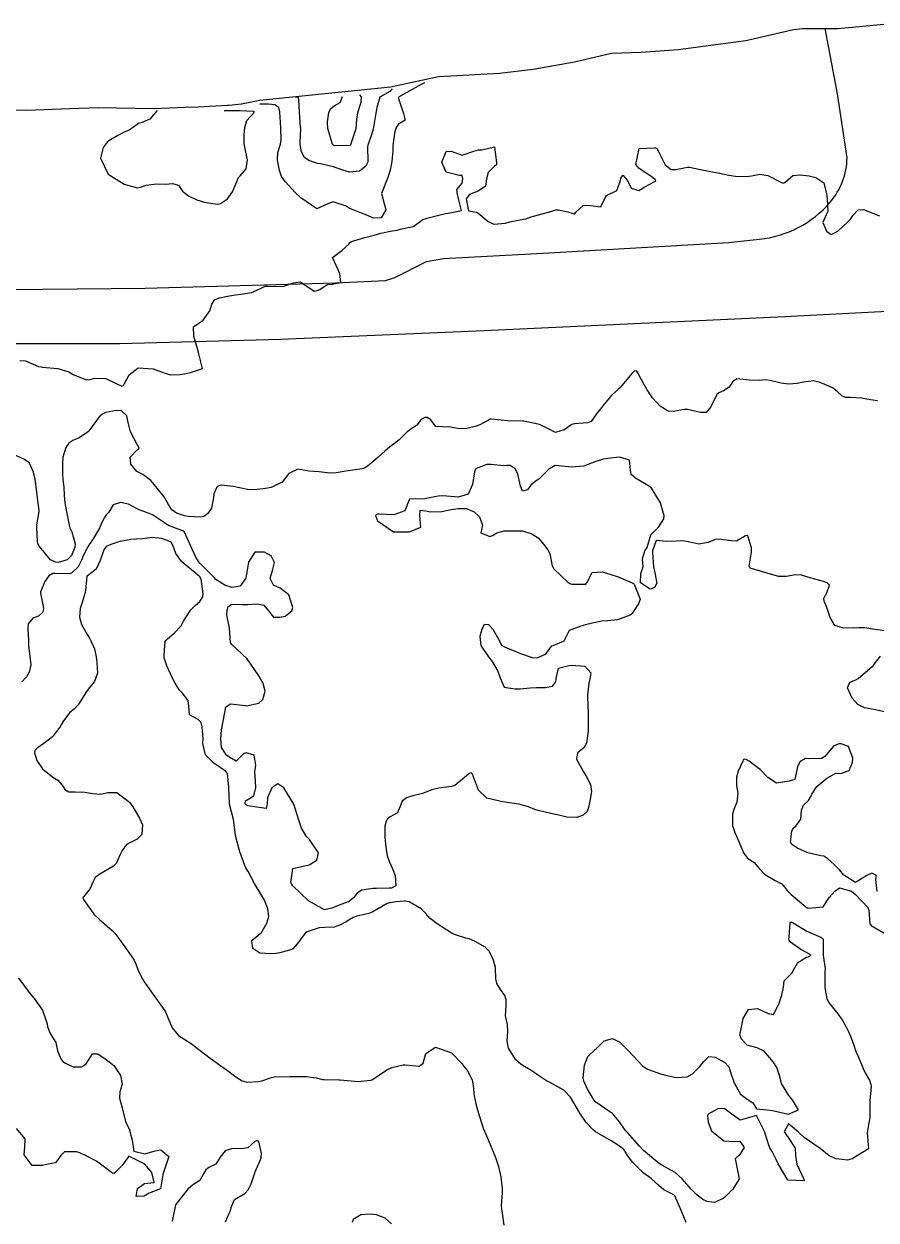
# Model space of a CAD drawing. Header units: metres. Extents: x 307586 to 320046, y 7427249 to 7434250.
# Drawn here: x 309645.1 to 309751.1, y 7432590.5 to 7432739.2 of the extents above; entities that cross this region are included whole.
import ezdxf

# ---------------------------------------------------------------- set-up
doc = ezdxf.new("R2010")
doc.units = ezdxf.units.M
doc.header["$MEASUREMENT"] = 0
for name, color, linetype in [('Area', 45, 'Continuous'), ('Curvas de Nivel 1m', 11, 'Continuous'), ('Curvas de Nivel 5m', 15, 'Continuous'), ('Vias Primárias', 230, 'Continuous')]:
    doc.layers.add(name, color=color, linetype=linetype)

msp = doc.modelspace()

# ---------------------------------------------------------------- linework, layer by layer
at = {"layer": 'Area'}
msp.add_polyline3d([(309643.66, 7432728.5, 716.71), (309645.49, 7432728.49, 712.17), (309650.83, 7432728.69, 712.17), (309654.36, 7432728.79, 712.51), (309661.23, 7432728.69, 712.25), (309665.16, 7432728.84, 712.38), (309666.8, 7432728.89, 712.7), (309670.45, 7432729.1, 712.4), (309670.6, 7432729.08, 712.2), (309672.17, 7432729.26, 712.42), (309674.46, 7432729.73, 713.48), (309690.69, 7432731.37, 713.76), (309696.67, 7432732.64, 712.92), (309704.25, 7432733.08, 712.71), (309708.44, 7432733.57, 712.85), (309713.59, 7432734.46, 712.66), (309718.21, 7432735.56, 712.77), (309721.89, 7432735.67, 713.16), (309726.5, 7432736.01, 712.61), (309734.91, 7432737.15, 712.67), (309740.85, 7432738.49, 712.9), (309741.95, 7432738.64, 712.59), (309746.33, 7432738.61, 712.62), (309752.51, 7432739.19, 712.58)], dxfattribs=at)
at = {"layer": 'Curvas de Nivel 1m', "flags": 128}
for points, elevation in [([(309694.94, 7432731.88), (309694.87, 7432731.82), (309694.43, 7432731.61), (309691.71, 7432730.07), (309691.69, 7432730.04), (309691.72, 7432729.91), (309692.32, 7432728.06), (309692.52, 7432727.24), (309691.68, 7432726.74), (309691.42, 7432726.33), (309691.34, 7432726.08), (309691.21, 7432725.62), (309691, 7432724.08), (309690.98, 7432723.41), (309690.88, 7432722.08), (309690.68, 7432721.02), (309690.38, 7432720.09), (309689.58, 7432718.1), (309690.13, 7432716.09), (309689.54, 7432715.07), (309688.61, 7432715.04), (309687.55, 7432715.5), (309687.1, 7432715.68), (309685.85, 7432716.15), (309685.56, 7432716.29), (309685.19, 7432716.52), (309683.57, 7432717.06), (309682.9, 7432716.84), (309681.55, 7432716.19), (309679.57, 7432717.58), (309678.85, 7432718.23), (309677.6, 7432719.6), (309677.15, 7432720.24), (309676.9, 7432720.96), (309676.63, 7432722.25), (309676.69, 7432723.21), (309677.03, 7432724.25), (309677.12, 7432724.79), (309677.06, 7432726.25), (309677.01, 7432726.92), (309676.93, 7432728.25), (309676.81, 7432728.8), (309676.32, 7432729.13), (309675.51, 7432729.22), (309674.47, 7432729.23)], 713), ([(309690.9, 7432731.12), (309690.62, 7432730.81), (309689.39, 7432730.1), (309689.01, 7432728.81), (309688.88, 7432728.11), (309688.7, 7432727.1), (309688.57, 7432726.11), (309688.36, 7432725.42), (309687.88, 7432724.12), (309687.85, 7432723.92), (309687.88, 7432722.12), (309687.84, 7432721.91), (309687.62, 7432721.51), (309686.84, 7432720.9), (309685.61, 7432720.77), (309684.77, 7432721.01), (309683.62, 7432721.44), (309682.01, 7432721.8), (309681.63, 7432721.86), (309680.55, 7432722.21), (309679.99, 7432722.57), (309679.64, 7432723.3), (309679.47, 7432724.22), (309679.46, 7432724.41), (309679.54, 7432726.22), (309679.53, 7432726.37), (309679.38, 7432728.22), (309679.29, 7432729.8), (309679.27, 7432730), (309679.2, 7432730.05), (309679.08, 7432730.07), (309678.92, 7432730.07)], 714), ([(309661.7, 7432728.43), (309660.77, 7432727.36), (309659.68, 7432726.9), (309659.34, 7432726.8), (309658.89, 7432726.47), (309658.18, 7432725.97), (309657.67, 7432725.76), (309656.81, 7432725.34), (309655.65, 7432724.65), (309655.48, 7432724.5), (309654.98, 7432723.85), (309654.64, 7432722.51), (309655.6, 7432720.5), (309657.59, 7432719.29), (309659.22, 7432718.83), (309659.59, 7432718.89), (309660.3, 7432719.16), (309661.59, 7432719.32), (309662.74, 7432719.27), (309663.59, 7432719.34), (309664.32, 7432719.13), (309664.84, 7432718.39), (309665.57, 7432717.83), (309666.61, 7432717.33), (309667.56, 7432717.02), (309669.13, 7432716.77), (309669.56, 7432716.85), (309670.43, 7432717.47), (309671.07, 7432718.32), (309671.6, 7432719.6), (309671.81, 7432720.1), (309672.01, 7432720.31), (309672.74, 7432721.18), (309672.9, 7432722.3), (309672.7, 7432723.24), (309672.49, 7432724.3), (309672.51, 7432725.46), (309672.58, 7432726.3), (309672.82, 7432727.17), (309673.7, 7432728.15), (309673.74, 7432728.25), (309673.74, 7432728.29), (309673.72, 7432728.3), (309671.95, 7432728.37), (309670.01, 7432728.4)], 712), ([(309644.62, 7432697.34), (309645.32, 7432697.32), (309646.92, 7432696.6), (309647.31, 7432696.55), (309647.37, 7432696.54), (309649.31, 7432696.35), (309650.7, 7432695.95), (309651.3, 7432695.56), (309652.88, 7432694.95), (309653.3, 7432694.98), (309653.92, 7432695.14), (309655.3, 7432695.12), (309656.6, 7432694.49), (309657.29, 7432694.16), (309657.51, 7432694.26), (309657.6, 7432694.48), (309658.19, 7432695.58), (309659.31, 7432696.46), (309661.19, 7432696.31), (309661.31, 7432696.28), (309661.6, 7432696.14), (309663.3, 7432695.59), (309664.53, 7432695.62), (309665.31, 7432695.76), (309665.81, 7432695.87), (309667.31, 7432696.36), (309666.81, 7432698.37), (309666.63, 7432699.09), (309666.25, 7432700.37), (309666.19, 7432701.56), (309667.39, 7432702.36), (309668.24, 7432703.52), (309668.49, 7432704.35), (309668.84, 7432704.92), (309669.42, 7432705.15), (309670.45, 7432705.35), (309671.42, 7432705.51), (309672.15, 7432705.58), (309673.43, 7432705.81), (309674.45, 7432706.27), (309675.12, 7432706.58), (309675.44, 7432706.61), (309677.12, 7432706.56), (309677.44, 7432706.6), (309678.66, 7432707.01), (309679.45, 7432707.12), (309680.9, 7432706.2), (309681.21, 7432705.97), (309681.43, 7432706.01), (309681.57, 7432706.05), (309681.93, 7432706.19), (309682.82, 7432706.8), (309683.44, 7432706.84), (309684.53, 7432707.07), (309684.41, 7432708.16), (309683.48, 7432710.17), (309684.64, 7432711.02), (309685.51, 7432711.82), (309685.65, 7432712.01), (309685.85, 7432712.14), (309687.52, 7432712.66), (309688.68, 7432712.95), (309689.52, 7432713.2), (309690.91, 7432713.46), (309691.53, 7432713.57), (309691.92, 7432713.67), (309693.53, 7432714.02), (309693.56, 7432714.02), (309693.62, 7432714.05), (309694.71, 7432714.87), (309695.54, 7432715.13), (309697.03, 7432715.49), (309697.55, 7432715.63), (309697.86, 7432715.68), (309699.55, 7432715.98), (309699.05, 7432717.99), (309698.95, 7432718.63), (309699.6, 7432719.4), (309699.7, 7432719.98), (309699.61, 7432720.36), (309699.26, 7432720.33), (309697.61, 7432720.75), (309697.11, 7432722.01), (309697.65, 7432723.33), (309698.26, 7432723.38), (309699.64, 7432722.87), (309701.06, 7432723.37), (309701.65, 7432723.54), (309702.05, 7432723.54), (309703.65, 7432723.93), (309703.91, 7432721.93), (309703.87, 7432721.69), (309703.63, 7432721.49), (309702.84, 7432720.71), (309702.66, 7432719.94), (309702.53, 7432719.01), (309701.59, 7432718.39), (309700.55, 7432717.97), (309700.11, 7432717.44), (309700.42, 7432715.97), (309701.4, 7432715.8), (309701.55, 7432715.73), (309702.84, 7432714.64), (309703.54, 7432714.29), (309705.02, 7432714.44), (309705.54, 7432714.57), (309706.38, 7432714.74), (309707.54, 7432714.98), (309708.21, 7432715.21), (309709.55, 7432715.58), (309710.52, 7432715.85), (309711.29, 7432716.1), (309711.56, 7432716.09), (309712.76, 7432715.82), (309713.55, 7432715.6), (309713.68, 7432715.68), (309713.75, 7432715.81), (309714.71, 7432716.66), (309715.57, 7432716.64), (309716.88, 7432716.45), (309717.49, 7432717.76), (309717.58, 7432717.86), (309718.84, 7432718.49), (309719.32, 7432719.74), (309719.37, 7432719.98), (309719.61, 7432720.4), (309720.17, 7432719.73), (309720.64, 7432718.77), (309721.59, 7432718.48), (309722.33, 7432718.96), (309723.6, 7432719.61), (309723.66, 7432719.64), (309723.7, 7432719.69), (309723.61, 7432719.86), (309722.95, 7432720.36), (309721.63, 7432721.24), (309721.23, 7432721.72), (309721.65, 7432723.71), (309723.55, 7432723.8), (309723.65, 7432723.79), (309723.84, 7432723.69), (309724.07, 7432723.26), (309724.87, 7432721.68), (309725.62, 7432721.1), (309726.2, 7432721.09), (309727.63, 7432721.39), (309727.88, 7432721.38), (309729.62, 7432721), (309730.34, 7432720.9), (309731.62, 7432720.65), (309732.8, 7432720.39), (309733.61, 7432720.28), (309734.95, 7432720.22), (309735.61, 7432720.32), (309736.64, 7432720.51), (309737.62, 7432720.34), (309739.33, 7432719.5), (309739.6, 7432719.39), (309739.77, 7432719.5), (309740.77, 7432720.33), (309741.62, 7432720.43), (309742.79, 7432720.29), (309743.61, 7432720.1), (309744.62, 7432719.44), (309744.94, 7432718.09), (309745.04, 7432717.44), (309745.1, 7432715.89), (309744.9, 7432715.44), (309744.48, 7432714.51), (309744.95, 7432713.44), (309745.53, 7432713.03), (309746.33, 7432713.42), (309747.54, 7432714.53), (309747.97, 7432714.98), (309748.22, 7432715.39), (309748.87, 7432716.08), (309749.56, 7432716.13), (309751.55, 7432715.35)], 713), ([(309751.28, 7432692.35), (309750.4, 7432692.48), (309749.29, 7432692.68), (309747.92, 7432692.76), (309747.29, 7432692.76), (309746.86, 7432692.98), (309746.34, 7432693.41), (309745.77, 7432693.9), (309745.3, 7432694.11), (309744.14, 7432694.6), (309743.31, 7432694.84), (309742.08, 7432694.68), (309741.3, 7432694.48), (309740.21, 7432694.4), (309739.3, 7432694.53), (309737.93, 7432694.89), (309737.31, 7432694.95), (309736.66, 7432694.88), (309735.31, 7432694.9), (309733.8, 7432695.07), (309733.3, 7432694.73), (309732.84, 7432694.03), (309732.12, 7432693.58), (309731.53, 7432693.35), (309731.29, 7432693.12), (309730.53, 7432691.6), (309729.99, 7432690.88), (309729.26, 7432690.89), (309727.64, 7432691.26), (309727.27, 7432691.27), (309725.92, 7432691.01), (309725.26, 7432691.05), (309724.25, 7432691.68), (309723.28, 7432692.73), (309722.62, 7432693.7), (309721.77, 7432695.24), (309721.56, 7432695.71), (309721.32, 7432696.09), (309721, 7432696.04), (309720.71, 7432695.72), (309719.3, 7432694.02), (309719.16, 7432693.88), (309718.99, 7432693.74), (309718.1, 7432692.93), (309717.27, 7432691.93), (309717.14, 7432691.76), (309716.32, 7432690.71), (309715.68, 7432689.78), (309715.24, 7432689.59), (309713.55, 7432689.5), (309713.24, 7432689.41), (309712.3, 7432688.75), (309711.23, 7432688.42), (309710.29, 7432688.9), (309709.24, 7432689.41), (309707.31, 7432689.82), (309707.24, 7432689.82), (309707.18, 7432689.82), (309705.24, 7432689.84), (309704.47, 7432689.92), (309703.24, 7432690.07), (309703.12, 7432690.06), (309702.89, 7432689.93), (309701.81, 7432689.37), (309701.24, 7432689.17), (309700.18, 7432688.91), (309699.23, 7432688.85), (309698.17, 7432689.05), (309697.23, 7432689.11), (309696.36, 7432689.14), (309695.7, 7432690.02), (309695.25, 7432690.29), (309694.99, 7432690.29), (309694.5, 7432690.04), (309693.98, 7432689.3), (309693.23, 7432688.84), (309692.79, 7432688.49), (309692.37, 7432688.06), (309691.78, 7432687.5), (309691.21, 7432687.05), (309690.64, 7432686.64), (309690, 7432686.09), (309689.19, 7432685.35), (309688.51, 7432684.77), (309687.68, 7432684.11), (309687.35, 7432683.94), (309687.17, 7432683.89), (309686.9, 7432683.85), (309685.17, 7432683.61), (309683.94, 7432683.39), (309683.16, 7432683.35), (309681.82, 7432683.53), (309681.17, 7432683.55), (309680.54, 7432683.58), (309679.17, 7432683.83), (309678.07, 7432683.32), (309677.24, 7432682.24), (309677.19, 7432682.2), (309677.15, 7432682.18), (309675.85, 7432681.55), (309675.14, 7432681.43), (309674.1, 7432681.32), (309673.14, 7432681.3), (309671.93, 7432681.51), (309671.14, 7432681.68), (309669.63, 7432681.85), (309669.14, 7432681.69), (309668.71, 7432680.77), (309668.7, 7432680.34), (309668.43, 7432679.02), (309667.98, 7432678.35), (309667.49, 7432677.96), (309667.1, 7432677.88), (309665.52, 7432677.95), (309665.1, 7432678.03), (309664.1, 7432678.4), (309663.51, 7432678.81), (309663.11, 7432679.45), (309662.55, 7432680.42), (309661.15, 7432682.17), (309660.9, 7432682.43), (309659.88, 7432683.17), (309659.16, 7432683.54), (309658.41, 7432684.47), (309658.32, 7432685.33), (309659.19, 7432686.25), (309659.44, 7432686.46), (309659.2, 7432686.91), (309658.38, 7432688.47), (309658.08, 7432689.63), (309657.91, 7432690.47), (309657.25, 7432691.08), (309656.62, 7432691.12), (309655.25, 7432690.91), (309654.6, 7432690.51), (309653.22, 7432688.64), (309653.18, 7432688.57), (309653.15, 7432688.53), (309652, 7432687.76), (309651.21, 7432687.42), (309650.69, 7432687.07), (309650.32, 7432686.56), (309649.93, 7432685.32), (309649.9, 7432684.57), (309649.92, 7432683.33), (309649.96, 7432682.57), (309650.07, 7432681.63), (309650.11, 7432680.57), (309650.2, 7432679.65), (309650.4, 7432678.56), (309650.73, 7432676.9), (309650.82, 7432676.55), (309650.9, 7432676.38), (309651.07, 7432676.04), (309651.47, 7432674.55), (309651.43, 7432674.16), (309651.04, 7432673.13), (309650.47, 7432672.56), (309649.36, 7432672.24), (309649.03, 7432672.27), (309648.41, 7432672.59), (309647.05, 7432674.23), (309646.84, 7432674.6), (309646.79, 7432674.87), (309646.71, 7432676.6), (309646.73, 7432676.95), (309647, 7432678.6), (309646.99, 7432678.71), (309646.75, 7432680.6), (309646.71, 7432681.03), (309646.5, 7432682.61), (309646.31, 7432683.46), (309645.8, 7432684.61), (309645.18, 7432685.03), (309644.1, 7432685.56)], 713), ([(309752.56, 7432663.72), (309750.94, 7432663.92), (309749.69, 7432664.12), (309748.94, 7432664.11), (309748.24, 7432664.09), (309746.94, 7432664.12), (309745.96, 7432664.43), (309745.38, 7432665.42), (309744.97, 7432666.66), (309744.63, 7432667.43), (309744.62, 7432667.8), (309744.99, 7432668.48), (309745.29, 7432669.43), (309745.01, 7432669.74), (309744.57, 7432669.87), (309743.02, 7432670.32), (309741.81, 7432670.67), (309741.02, 7432670.73), (309739.98, 7432670.52), (309739.02, 7432670.51), (309737.67, 7432670.87), (309737.03, 7432671.07), (309735.46, 7432671.54), (309735.3, 7432671.81), (309735.61, 7432673.54), (309735.59, 7432674.07), (309735.14, 7432675.55), (309735.07, 7432675.61), (309735.02, 7432675.61), (309734.88, 7432675.55), (309733.74, 7432674.89), (309733.07, 7432674.94), (309731.5, 7432675.15), (309731.07, 7432675.09), (309730.21, 7432674.74), (309729.06, 7432674.52), (309727.93, 7432674.77), (309727.07, 7432674.96), (309726.3, 7432674.89), (309725.06, 7432674.84), (309723.77, 7432674.98), (309723.3, 7432673.69), (309723.31, 7432673.43), (309723.4, 7432671.69), (309723.54, 7432671.17), (309723.85, 7432669.68), (309723.55, 7432669.14), (309723, 7432668.95), (309721.81, 7432669.7), (309721.85, 7432670.88), (309722.14, 7432671.7), (309722.04, 7432672.7), (309722.34, 7432673.7), (309722.63, 7432674.12), (309723.07, 7432675.69), (309724.07, 7432676.7), (309724.69, 7432677.67), (309724.75, 7432678.03), (309724.31, 7432679.68), (309723.15, 7432681.48), (309722.91, 7432681.69), (309721.16, 7432682.71), (309720.65, 7432683.2), (309720.57, 7432683.72), (309720.42, 7432684.96), (309719.19, 7432685.34), (309717.75, 7432685.19), (309717.19, 7432685.08), (309716.23, 7432684.82), (309715.18, 7432684.37), (309714.74, 7432684.23), (309713.18, 7432684.1), (309712.84, 7432684.15), (309711.18, 7432684.3), (309710.4, 7432683.84), (309709.16, 7432682.61), (309708.7, 7432682.32), (309708.15, 7432681.87), (309707.76, 7432681.26), (309707.14, 7432681.1), (309706.82, 7432681.89), (309706.53, 7432683.25), (309706.23, 7432683.89), (309705.6, 7432684.32), (309705.18, 7432684.31), (309704.81, 7432684.28), (309703.18, 7432684.44), (309702.68, 7432684.43), (309701.38, 7432683.95), (309701.27, 7432683.85), (309701.17, 7432683.52), (309700.9, 7432681.95), (309700.36, 7432680.74), (309699.13, 7432680.37), (309698.71, 7432680.41), (309697.13, 7432680.53), (309696.65, 7432680.49), (309695.13, 7432680.2), (309694.98, 7432680.18), (309693.12, 7432680.13), (309693.06, 7432680.11), (309693.02, 7432680.05), (309692.48, 7432678.68), (309691.1, 7432678.19), (309689.28, 7432678.27), (309689.1, 7432678.27), (309688.98, 7432678.22), (309688.84, 7432678.1), (309689.09, 7432677.42), (309691.07, 7432676.07), (309693.07, 7432676.05), (309694.46, 7432676.66), (309694.37, 7432678.04), (309694.41, 7432678.74), (309695.11, 7432678.68), (309695.63, 7432678.55), (309697.11, 7432678.6), (309698.27, 7432678.83), (309699.11, 7432678.98), (309700.1, 7432678.95), (309701.11, 7432678.54), (309701.76, 7432677.94), (309702.14, 7432676.89), (309701.93, 7432675.94), (309703.07, 7432675.5), (309703.38, 7432675.62), (309703.93, 7432675.92), (309704.8, 7432676.19), (309705.08, 7432676.19), (309706.76, 7432676.2), (309707.08, 7432676.18), (309708.19, 7432675.87), (309709.07, 7432675.33), (309709.73, 7432674.52), (309710.26, 7432673.84), (309710.51, 7432673.31), (309710.81, 7432671.83), (309711.03, 7432671.45), (309712.77, 7432669.81), (309713, 7432669.65), (309713.25, 7432669.56), (309715, 7432669.56), (309715.15, 7432669.79), (309715.8, 7432671), (309717.02, 7432671.07), (309717.97, 7432670.8), (309719.01, 7432670.48), (309720.77, 7432669.71), (309720.92, 7432669.63), (309721, 7432669.54), (309721.76, 7432667.7), (309721.54, 7432667.13), (309720.96, 7432666.22), (309720.77, 7432665.9), (309720.53, 7432665.72), (309718.95, 7432665.13), (309717.68, 7432665.01), (309716.94, 7432664.94), (309715.85, 7432664.69), (309714.94, 7432664.51), (309714.39, 7432664.34), (309712.93, 7432663.81), (309712.28, 7432662.45), (309710.91, 7432661.89), (309710.7, 7432661.83), (309709.93, 7432660.82), (309708.89, 7432660.37), (309708.36, 7432660.4), (309706.9, 7432660.88), (309705.22, 7432661.59), (309704.91, 7432661.71), (309704.61, 7432661.91), (309704.17, 7432662.67), (309703.47, 7432663.92), (309702.94, 7432664.5), (309702.34, 7432664.54), (309702.05, 7432663.94), (309701.83, 7432663.04), (309701.94, 7432661.94), (309702.89, 7432660.54), (309703.36, 7432659.93), (309704.04, 7432658.75), (309704.36, 7432657.92), (309704.85, 7432656.75), (309706.18, 7432656.56), (309706.84, 7432656.55), (309708.07, 7432656.65), (309708.85, 7432656.72), (309709.99, 7432656.7), (309710.85, 7432656.87), (309711.28, 7432657.4), (309711.32, 7432657.83), (309711.6, 7432659.1), (309712.88, 7432659.46), (309713.21, 7432659.47), (309714.88, 7432659.37), (309715.62, 7432658.53), (309715.51, 7432657.78), (309715.38, 7432657.26), (309715.23, 7432655.78), (309715.27, 7432654.23), (309715.3, 7432653.78), (309715.29, 7432652.28), (309715.28, 7432651.78), (309715.28, 7432651.29), (309715.09, 7432649.79), (309714.76, 7432649.2), (309713.98, 7432648.57), (309713.85, 7432647.8), (309714.72, 7432646.24), (309715.02, 7432645.79), (309715.59, 7432644.67), (309715.72, 7432643.77), (309715.49, 7432642.59), (309715.33, 7432641.78), (309715.16, 7432641.28), (309714.66, 7432640.83), (309713.88, 7432640.57), (309712.65, 7432640.61), (309711.65, 7432640.83), (309710.66, 7432641.06), (309709.09, 7432641.43), (309708.67, 7432641.56), (309707.88, 7432641.87), (309706.68, 7432642.21), (309705.2, 7432642.42), (309704.68, 7432642.52), (309703.94, 7432642.66), (309702.68, 7432642.97), (309701.64, 7432643.94), (309701.04, 7432645.61), (309700.9, 7432645.95), (309700.72, 7432646.1), (309700.59, 7432646.07), (309700.41, 7432645.95), (309698.7, 7432644.55), (309698.29, 7432644.4), (309696.7, 7432644.21), (309695.86, 7432644.01), (309694.69, 7432643.55), (309693.49, 7432643.24), (309692.68, 7432643), (309692.16, 7432642.58), (309691.95, 7432642.06), (309691.57, 7432641.15), (309690.65, 7432640.62), (309690.35, 7432640.37), (309690.18, 7432640.08), (309690.02, 7432639.46), (309689.98, 7432638.08), (309690.16, 7432636.52), (309690.25, 7432636.08), (309690.31, 7432635.79), (309690.58, 7432634.99), (309690.99, 7432634.07), (309691.28, 7432633.35), (309691.37, 7432632.06), (309690.84, 7432631.78), (309690.55, 7432631.75), (309688.91, 7432631.73), (309688.55, 7432631.71), (309687.15, 7432631.5), (309686.54, 7432631.15), (309686.09, 7432630.57), (309685.56, 7432630.13), (309684.52, 7432629.74), (309683.4, 7432629.28), (309682.51, 7432629.06), (309680.52, 7432630.19), (309678.55, 7432632.08), (309678.43, 7432632.22), (309678.31, 7432632.47), (309678.57, 7432634.22), (309680.58, 7432634.67), (309681.53, 7432635.23), (309681.75, 7432636.18), (309680.62, 7432637.83), (309680.26, 7432638.2), (309679.64, 7432639.21), (309679.31, 7432640.21), (309678.67, 7432642.22), (309677.43, 7432644.23), (309676.7, 7432644.74), (309675.93, 7432644.25), (309675.41, 7432642.99), (309675.35, 7432642.26), (309675.26, 7432641.67), (309674.66, 7432641.74), (309672.94, 7432642.02), (309672.67, 7432642.16), (309672.62, 7432642.29), (309672.62, 7432642.35), (309672.68, 7432642.63), (309673.72, 7432643.25), (309673.97, 7432644.28), (309673.9, 7432645.08), (309673.85, 7432646.28), (309673.97, 7432647.04), (309673.76, 7432648.28), (309672.75, 7432648.57), (309672.52, 7432648.51), (309672.25, 7432648.29), (309671.5, 7432647.54), (309670.74, 7432648.01), (309670.32, 7432648.32), (309669.67, 7432649.24), (309669.6, 7432650.33), (309669.68, 7432651.43), (309669.84, 7432652.32), (309670.09, 7432653.6), (309670.21, 7432654.32), (309670.82, 7432654.68), (309672.65, 7432654.46), (309672.81, 7432654.45), (309674.31, 7432654.78), (309674.82, 7432655.23), (309675.1, 7432656.27), (309674.85, 7432657.22), (309674.26, 7432658.28), (309672.88, 7432660.29), (309670.91, 7432662.08), (309670.81, 7432662.31), (309670.7, 7432664.08), (309670.65, 7432664.31), (309670.34, 7432665.71), (309670.38, 7432666.32), (309670.51, 7432666.77), (309670.96, 7432667.06), (309672.22, 7432667.04), (309672.96, 7432667.03), (309674.14, 7432667.11), (309674.96, 7432666.94), (309675.53, 7432666.26), (309676.15, 7432665.45), (309676.94, 7432665.44), (309677.61, 7432665.57), (309678.43, 7432666.23), (309678.54, 7432666.64), (309678.08, 7432668.23), (309676.99, 7432669.05), (309676.17, 7432669.43), (309675.72, 7432670.26), (309676.02, 7432671.26), (309676.28, 7432672.25), (309675.85, 7432673.07), (309675.05, 7432673.52), (309673.81, 7432673.52), (309673.03, 7432672.29), (309672.77, 7432670.53), (309672.71, 7432670.29), (309671.99, 7432669.31), (309670.99, 7432669.15), (309670.1, 7432669.43), (309669, 7432670.13), (309668.8, 7432670.34), (309667.03, 7432672.12), (309666.81, 7432672.36), (309666.49, 7432672.92), (309665.82, 7432674.37), (309665.07, 7432676.01), (309664.88, 7432676.19), (309664.28, 7432676.39), (309663.08, 7432676.83), (309661.85, 7432677.66), (309661.1, 7432678.17), (309660.47, 7432678.44), (309659.45, 7432678.8), (309659.11, 7432678.97), (309658.11, 7432679.48), (309657.12, 7432679.7), (309656.2, 7432679.4), (309655.67, 7432678.49), (309655.4, 7432678.2), (309655.09, 7432677.82), (309654.67, 7432676.92), (309654.49, 7432676.51), (309653.74, 7432675.2), (309653.26, 7432674.53), (309653.05, 7432674.2), (309652.49, 7432673.08), (309652.29, 7432672.54), (309651.86, 7432671.7), (309651.01, 7432670.92), (309650.73, 7432670.83), (309649.01, 7432670.87), (309648.72, 7432670.87), (309648.21, 7432670.59), (309647.72, 7432669.87), (309647.16, 7432668.6), (309647.16, 7432668.42), (309647.55, 7432666.59), (309647.48, 7432666.07), (309646.94, 7432665.58), (309646.23, 7432665.32), (309645.64, 7432664.61), (309645.58, 7432663.96), (309645.67, 7432662.61), (309645.69, 7432661.83), (309645.84, 7432660.61), (309645.96, 7432659.52), (309645.77, 7432658.61), (309645.43, 7432658.04), (309644.84, 7432657.41)], 712), ([(309727.47, 7432590.21), (309726.92, 7432591.63), (309726.09, 7432593.51), (309726.05, 7432593.59), (309725.95, 7432593.64), (309724.72, 7432594.28), (309724.1, 7432594.82), (309723.11, 7432595.68), (309722.12, 7432596.38), (309720.79, 7432597.7), (309720.15, 7432598.61), (309719.71, 7432599.27), (309719.21, 7432599.72), (309718.17, 7432600.37), (309716.79, 7432601.15), (309716.19, 7432601.5), (309715.86, 7432601.77), (309715.05, 7432602.63), (309714.26, 7432603.79), (309714.25, 7432603.83), (309714.21, 7432603.89), (309713.08, 7432605.8), (309712.25, 7432606.65), (309710.39, 7432607.7), (309710.26, 7432607.75), (309710.09, 7432607.83), (309708.97, 7432608.55), (309708.28, 7432609.08), (309706.96, 7432609.87), (309706.29, 7432610.44), (309705.39, 7432611.89), (309705.21, 7432612.79), (309705.3, 7432613.9), (309705.26, 7432614.81), (309705, 7432615.9), (309705.08, 7432617.19), (309705.09, 7432617.9), (309704.92, 7432618.43), (309704.4, 7432619.17), (309703.92, 7432619.91), (309703.82, 7432620.51), (309703.76, 7432621.92), (309703.52, 7432622.84), (309702.97, 7432623.92), (309702.46, 7432624.43), (309701.25, 7432625.16), (309700.47, 7432625.47), (309700.08, 7432625.57), (309698.78, 7432625.98), (309698.47, 7432626.09), (309698.25, 7432626.21), (309696.49, 7432627.34), (309695.64, 7432628.01), (309695.1, 7432628.61), (309694.51, 7432629.19), (309693.02, 7432630.05), (309692.52, 7432630.16), (309692.42, 7432630.16), (309691.43, 7432630.06), (309690.66, 7432629.93), (309690.52, 7432629.93), (309690.31, 7432629.86), (309688.51, 7432628.84), (309687.99, 7432628.63), (309686.5, 7432628.29), (309686.06, 7432628.13), (309685.09, 7432627.54), (309684.49, 7432627.22), (309683.7, 7432626.94), (309682.48, 7432626.89), (309681.82, 7432626.84), (309680.48, 7432626.39), (309680.33, 7432626.34), (309680.13, 7432626.2), (309679.09, 7432624.84), (309678.56, 7432624.22), (309678.45, 7432624.14), (309676.95, 7432623.73), (309676.45, 7432623.65), (309675.78, 7432623.59), (309674.45, 7432623.7), (309673.58, 7432624.28), (309673.47, 7432625.27), (309674.47, 7432626.1), (309674.65, 7432626.27), (309675.33, 7432627.42), (309675.57, 7432628.25), (309675.46, 7432629.2), (309675.02, 7432630.26), (309674.54, 7432631.1), (309673.85, 7432632.28), (309673, 7432633.85), (309672.73, 7432634.29), (309672.58, 7432634.59), (309671.98, 7432636.3), (309671.72, 7432637.19), (309671.43, 7432638.3), (309671.24, 7432639.7), (309671.16, 7432640.3), (309670.67, 7432642.23), (309670.66, 7432642.31), (309670.61, 7432644.23), (309670.61, 7432644.31), (309670.41, 7432646.02), (309670.17, 7432646.32), (309668.73, 7432647.32), (309667.69, 7432648.35), (309667.37, 7432649.74), (309667.42, 7432650.35), (309667.3, 7432651.84), (309667.15, 7432652.36), (309666.8, 7432652.72), (309665.72, 7432653.3), (309665.63, 7432654.38), (309665.52, 7432655.08), (309664.83, 7432656), (309664.44, 7432656.39), (309663.85, 7432657.39), (309663.32, 7432658.41), (309662.87, 7432659.39), (309662.55, 7432660.41), (309662.54, 7432660.76), (309662.66, 7432662.41), (309662.75, 7432662.57), (309662.92, 7432662.7), (309663.84, 7432663.49), (309664.67, 7432664.39), (309664.77, 7432664.56), (309664.94, 7432664.97), (309665.85, 7432666.38), (309666.4, 7432666.92), (309666.97, 7432667.41), (309667.37, 7432667.96), (309667.41, 7432668.36), (309667.14, 7432670.22), (309667.09, 7432670.36), (309667, 7432670.46), (309666.41, 7432670.97), (309665.03, 7432672.09), (309664.69, 7432672.39), (309664, 7432673.35), (309663.64, 7432674.4), (309663.41, 7432674.76), (309663.06, 7432674.96), (309662.23, 7432675.25), (309661.06, 7432675.37), (309659.81, 7432675.2), (309659.06, 7432675.14), (309658.42, 7432675.11), (309657.06, 7432674.85), (309656.77, 7432674.77), (309655.93, 7432674.49), (309655.33, 7432674.22), (309655.05, 7432673.81), (309654.61, 7432672.51), (309654.11, 7432671.42), (309653, 7432670.61), (309652.97, 7432670.57), (309652.95, 7432670.53), (309652.77, 7432668.75), (309652.73, 7432668.53), (309652.33, 7432667.17), (309652.11, 7432666.54), (309652.01, 7432665.47), (309652.29, 7432664.54), (309652.92, 7432663.37), (309653.25, 7432662.86), (309653.45, 7432662.52), (309653.89, 7432661.52), (309654.11, 7432660.51), (309654.18, 7432659.82), (309654.25, 7432658.51), (309653.9, 7432657.46), (309653.14, 7432656.53), (309652.83, 7432656.1), (309652.22, 7432655.13), (309651.84, 7432654.54), (309651.34, 7432654.02), (309650.8, 7432653.62), (309650.03, 7432652.56), (309649.57, 7432651.77), (309648.76, 7432650.69), (309648.71, 7432650.64), (309648.65, 7432650.58), (309647.58, 7432649.77), (309646.75, 7432649.18), (309646.47, 7432648.88), (309646.43, 7432648.6), (309646.73, 7432647.62), (309647.41, 7432646.59), (309648.7, 7432645.55), (309649.31, 7432645.19), (309649.86, 7432644.56), (309650.18, 7432644.05), (309650.68, 7432643.75), (309651.48, 7432643.75), (309652.68, 7432643.69), (309653.68, 7432643.52), (309654.68, 7432643.45), (309655.53, 7432643.65), (309656.68, 7432643.68), (309658.24, 7432642.46), (309658.66, 7432641.89), (309659.5, 7432640.45), (309659.84, 7432639.64), (309659.78, 7432638.44), (309659.21, 7432637.85), (309658.61, 7432637.57), (309657.87, 7432637.2), (309657.32, 7432636.47), (309657.1, 7432635.96), (309656.58, 7432634.84), (309656.23, 7432634.49), (309654.56, 7432633.52), (309653.99, 7432633.08), (309653.7, 7432632.52), (309653.35, 7432631.71), (309652.53, 7432630.69), (309652.45, 7432630.6), (309652.45, 7432630.53), (309652.52, 7432630.35), (309653.81, 7432628.52), (309654.49, 7432627.86), (309656.09, 7432626.49), (309656.3, 7432626.31), (309656.47, 7432626.12), (309657.65, 7432624.47), (309658.44, 7432623.34), (309658.83, 7432622.84), (309658.98, 7432622.45), (309659.3, 7432621.56), (309659.86, 7432620.44), (309660.07, 7432620.11), (309660.4, 7432619.66), (309661.26, 7432618.42), (309662.36, 7432616.95), (309662.73, 7432616.41), (309662.96, 7432615.79), (309663.53, 7432614.4), (309664.32, 7432613.46), (309664.99, 7432613.05), (309666.05, 7432612.36), (309666.31, 7432612.15), (309667.05, 7432611.61), (309668.29, 7432610.64), (309668.67, 7432610.33), (309669.62, 7432609.67), (309670.27, 7432609.21), (309671.47, 7432608.3), (309672.26, 7432607.81), (309672.88, 7432607.66), (309674.25, 7432607.74), (309674.71, 7432607.81), (309675.9, 7432608.25), (309676.26, 7432608.33), (309678.15, 7432608.34), (309678.26, 7432608.34), (309678.4, 7432608.36), (309680.26, 7432608.37), (309681.44, 7432608.18), (309682.26, 7432608), (309682.45, 7432607.98), (309684.26, 7432607.96), (309684.46, 7432607.95), (309686.26, 7432607.77), (309686.63, 7432607.75), (309688.26, 7432607.91), (309688.4, 7432607.96), (309688.61, 7432608.09), (309690.27, 7432609.17), (309690.87, 7432609.47), (309692.28, 7432609.83), (309692.52, 7432609.81), (309694.28, 7432609.64), (309694.76, 7432610.02), (309695.1, 7432611.21), (309696.31, 7432612), (309698.3, 7432611.32), (309699.57, 7432609.96), (309699.88, 7432609.56), (309700.27, 7432609.08), (309700.85, 7432607.94), (309700.98, 7432607.21), (309701.13, 7432605.94), (309701.38, 7432604.78), (309701.6, 7432603.94), (309702.19, 7432602.06), (309702.23, 7432601.93), (309702.26, 7432601.86), (309703.1, 7432599.92), (309703.76, 7432598.3), (309703.89, 7432597.91), (309704.13, 7432597.16), (309704.42, 7432595.91), (309704.58, 7432594.39), (309704.59, 7432593.9), (309704.48, 7432592.31), (309704.51, 7432591.9), (309704.61, 7432591.36), (309704.79, 7432589.9)], 711), ([(309752.53, 7432653.62), (309750.82, 7432653.99), (309749.65, 7432654.2), (309748.82, 7432654.58), (309748.13, 7432655.39), (309747.56, 7432656.68), (309747.83, 7432657.39), (309748.58, 7432657.67), (309748.87, 7432657.82), (309750.67, 7432659.35), (309750.77, 7432659.46), (309750.89, 7432659.67), (309751.65, 7432660.6)], 712), ([(309751.23, 7432631.34), (309751.09, 7432632.83), (309751.14, 7432633.34), (309750.58, 7432633.63), (309749.95, 7432633.36), (309748.56, 7432632.49), (309747.1, 7432633.39), (309746.58, 7432634.02), (309745.9, 7432634.72), (309745.12, 7432635.42), (309744.6, 7432635.75), (309744.23, 7432635.8), (309742.6, 7432636.15), (309741.35, 7432636.73), (309740.62, 7432637.18), (309740.47, 7432637.47), (309740.64, 7432638.89), (309740.84, 7432639.26), (309741.13, 7432639.47), (309741.75, 7432640.36), (309741.82, 7432641.46), (309742.07, 7432642.07), (309742.69, 7432642.68), (309742.98, 7432643.15), (309743.12, 7432643.45), (309743.74, 7432644.4), (309744.71, 7432645.23), (309744.98, 7432645.43), (309746.08, 7432646.06), (309746.72, 7432646.04), (309747.74, 7432646.38), (309748.18, 7432647.39), (309748.2, 7432647.94), (309747.66, 7432649.39), (309746.77, 7432649.69), (309746.48, 7432649.69), (309745.82, 7432649.41), (309744.75, 7432648.13), (309744.3, 7432647.88), (309742.75, 7432647.86), (309742.33, 7432647.87), (309741.63, 7432647.46), (309741.33, 7432646.87), (309741.02, 7432645.47), (309740.96, 7432645.22), (309740.71, 7432645.18), (309740.3, 7432645.07), (309738.71, 7432644.8), (309737.63, 7432645.51), (309736.73, 7432646.47), (309735.32, 7432647.54), (309734.95, 7432647.75), (309734.75, 7432647.81), (309734.59, 7432647.71), (309734.51, 7432647.55), (309733.96, 7432646.32), (309733.73, 7432645.56), (309733.76, 7432644.5), (309733.9, 7432643.56), (309733.8, 7432642.44), (309733.42, 7432641.56), (309733.25, 7432640.98), (309733.23, 7432639.56), (309733.52, 7432638.67), (309734.04, 7432637.56), (309734.6, 7432636.15), (309735.06, 7432635.54), (309735.97, 7432634.91), (309736.58, 7432634.23), (309737.23, 7432633.51), (309738.57, 7432632.74), (309739.38, 7432632.31), (309740.05, 7432631.48), (309740.55, 7432630.98), (309742.37, 7432629.45), (309742.52, 7432629.34), (309742.69, 7432629.28), (309744.52, 7432629.43), (309745.31, 7432630.65), (309745.97, 7432631.41), (309746.56, 7432631.8), (309748.04, 7432631.39), (309748.55, 7432631), (309750.06, 7432629.36), (309750.19, 7432629.02), (309750.31, 7432627.35), (309750.5, 7432627.11), (309750.99, 7432626.85), (309752.48, 7432625.97)], 711), ([(309644.4, 7432620.62), (309645.92, 7432618.6), (309646.37, 7432618.07), (309647.41, 7432616.59), (309648, 7432614.92), (309648.06, 7432614.58), (309648.32, 7432613.78), (309648.8, 7432613.05), (309649.08, 7432612.57), (309649.29, 7432611.57), (309649.71, 7432610.56), (309649.96, 7432610.23), (309650.28, 7432610), (309651.24, 7432609.58), (309652.27, 7432609.55), (309652.87, 7432609.94), (309653.24, 7432610.52), (309653.62, 7432611.19), (309654.29, 7432611.17), (309655.33, 7432610.49), (309655.86, 7432610.07), (309656.28, 7432609.71), (309657.14, 7432608.47), (309657.31, 7432607.41), (309657.02, 7432606.47), (309657.01, 7432605.68), (309657.34, 7432604.47), (309657.71, 7432602.95), (309657.88, 7432602.46), (309658.18, 7432601.87), (309658.56, 7432600.45), (309658.8, 7432599.1), (309660.15, 7432598.75), (309661.43, 7432599.13), (309662.15, 7432599.25), (309663.14, 7432598.4), (309662.88, 7432597.66), (309662.45, 7432596.41), (309662.38, 7432596.13), (309662.09, 7432594.41), (309660.67, 7432593.84), (309660.08, 7432593.5), (309659.07, 7432593.43), (309659.23, 7432594.44), (309660.1, 7432595.05), (309661.32, 7432595.2), (309661.03, 7432596.42), (309660.13, 7432597.48), (309658.14, 7432598.46), (309657.32, 7432597.28), (309656.49, 7432596.48), (309656.28, 7432596.31), (309656.11, 7432596.36), (309656.05, 7432596.42), (309655.98, 7432596.48), (309654.13, 7432597.83), (309652.84, 7432598.52), (309652.15, 7432598.82), (309651.7, 7432598.98), (309650.15, 7432599.01), (309649.71, 7432598.56), (309649.05, 7432597.64), (309648.13, 7432597.45), (309647.43, 7432597.28), (309646.12, 7432597.28), (309645.14, 7432598.62), (309645.22, 7432599.68), (309645.27, 7432600.61), (309644.18, 7432601.91)], 712), ([(309670.2, 7432590.31), (309670.75, 7432591.61), (309670.98, 7432592.3), (309671.3, 7432593.08), (309672.09, 7432593.52), (309672.57, 7432593.81), (309673.02, 7432594.28), (309673.38, 7432595), (309673.78, 7432596.27), (309673.86, 7432596.53), (309674.13, 7432597.09), (309674.49, 7432597.91), (309674.61, 7432598.26), (309674.66, 7432598.77), (309674.32, 7432600.27), (309674.16, 7432600.38), (309674.05, 7432600.38), (309673.82, 7432600.27), (309672.96, 7432599.48), (309672.15, 7432599.37), (309671.06, 7432599.4), (309670.15, 7432599.12), (309669.53, 7432598.32), (309668.98, 7432597.47), (309668.12, 7432597.06), (309667.72, 7432596.74), (309667.49, 7432596.35), (309667, 7432595.45), (309666.1, 7432594.9), (309665.51, 7432594.37), (309664.07, 7432592.56), (309664, 7432592.46), (309663.97, 7432592.39), (309663.63, 7432590.81), (309663.54, 7432590.39)], 711), ([(309690.85, 7432590.06), (309690.05, 7432590.76), (309688.98, 7432591.16), (309688.06, 7432591.25), (309687, 7432591.17), (309686.05, 7432590.58), (309685.94, 7432590.23)], 711)]:
    msp.add_lwpolyline(points, dxfattribs=dict(at, elevation=elevation))
at = {"layer": 'Curvas de Nivel 1m', "elevation": 712, "flags": 128}
msp.add_lwpolyline([(309740.5, 7432627.57), (309740.78, 7432627.47), (309742.49, 7432626.44), (309744.25, 7432625.66), (309744.47, 7432625.53), (309744.53, 7432625.43), (309744.53, 7432623.51), (309744.54, 7432623.43), (309744.76, 7432621.75), (309744.75, 7432621.43), (309744.73, 7432621.13), (309744.73, 7432619.43), (309744.97, 7432618), (309745.31, 7432617.42), (309746.36, 7432616.17), (309746.87, 7432615.39), (309747.54, 7432614.19), (309747.92, 7432613.38), (309748.32, 7432612.26), (309748.53, 7432611.59), (309748.62, 7432611.38), (309748.92, 7432610.75), (309749.48, 7432609.36), (309749.73, 7432608.81), (309750.27, 7432607.92), (309750.46, 7432607.35), (309750.48, 7432607.13), (309750.32, 7432605.35), (309750.31, 7432605.27), (309750.32, 7432603.35), (309750.32, 7432603.25), (309750.21, 7432602.6), (309750, 7432601.35), (309750.16, 7432599.35), (309748.15, 7432598.14), (309747.56, 7432597.98), (309746.15, 7432598.13), (309745.26, 7432598.52), (309744.16, 7432599.43), (309742.18, 7432600.78), (309741.44, 7432601.46), (309740.2, 7432602.47), (309739.69, 7432601.48), (309740.18, 7432600.77), (309741.02, 7432599.46), (309741.08, 7432598.53), (309741.25, 7432597.46), (309742.12, 7432595.62), (309742.17, 7432595.45), (309742.15, 7432595.41), (309742.11, 7432595.39), (309740.11, 7432595.47), (309738.91, 7432597.49), (309738.68, 7432598.03), (309738.16, 7432599.05), (309737.9, 7432599.5), (309737.72, 7432599.95), (309737.22, 7432601.51), (309736.21, 7432603.52), (309734.21, 7432602.93), (309733.31, 7432603.56), (309732.22, 7432604.38), (309731.44, 7432604.36), (309730.21, 7432603.66), (309730.16, 7432603.59), (309730.14, 7432603.52), (309730.2, 7432602.67), (309730.64, 7432601.59), (309732.17, 7432600.37), (309733.45, 7432600.28), (309734.17, 7432600.32), (309734.7, 7432599.54), (309734.15, 7432598.65), (309733.57, 7432598.13), (309733.7, 7432597.55), (309734.06, 7432595.6), (309734.05, 7432595.55), (309733.29, 7432594.37), (309732.51, 7432593.57), (309732.29, 7432593.37), (309732.09, 7432593.19), (309730.96, 7432592.71), (309730.09, 7432592.82), (309729.55, 7432593.06), (309728.83, 7432593.61), (309728.46, 7432593.97), (309728.1, 7432594.34), (309726.99, 7432595.63), (309726.12, 7432596.42), (309724.45, 7432597.35), (309724.14, 7432597.53), (309723.94, 7432597.67), (309722.16, 7432599.17), (309721.69, 7432599.69), (309720.19, 7432601.39), (309719.9, 7432601.71), (309719.21, 7432602.73), (309718.34, 7432603.74), (309718.27, 7432603.8), (309718.21, 7432603.83), (309717.98, 7432603.98), (309716.23, 7432605.18), (309715.97, 7432605.51), (309715.83, 7432605.77), (309715.22, 7432606.8), (309714.74, 7432607.78), (309714.67, 7432608.19), (309714.83, 7432609.78), (309715.25, 7432610.83), (309716.22, 7432611.76), (309716.31, 7432611.84), (309717.3, 7432612.78), (309718.33, 7432613.07), (309719.24, 7432612.64), (309720.15, 7432611.71), (309720.31, 7432611.54), (309722.06, 7432609.69), (309722.28, 7432609.51), (309722.67, 7432609.29), (309724.27, 7432608.69), (309725.08, 7432608.47), (309726.27, 7432608.22), (309727.59, 7432608.31), (309728.27, 7432608.68), (309729.19, 7432609.61), (309729.66, 7432610.23), (309730.3, 7432610.83), (309731.1, 7432610.78), (309732.29, 7432610.08), (309732.77, 7432609.57), (309733.05, 7432608.79), (309733.47, 7432607.56), (309734.24, 7432606.18), (309735.08, 7432605.54), (309735.78, 7432605.08), (309736.22, 7432604.34), (309737.52, 7432604.21), (309738.22, 7432604.15), (309738.75, 7432604.03), (309740.21, 7432603.67), (309741.47, 7432604.21), (309740.71, 7432605.47), (309740.24, 7432606), (309739.33, 7432607.48), (309739.12, 7432608.34), (309738.76, 7432609.49), (309738.29, 7432610.18), (309737.19, 7432611.51), (309736.32, 7432611.92), (309735.05, 7432612.27), (309734.33, 7432613.05), (309734.17, 7432613.55), (309734.19, 7432613.7), (309734.34, 7432614.29), (309734.59, 7432615.55), (309735.22, 7432616.68), (309736.37, 7432616.8), (309737.69, 7432616.18), (309738.36, 7432616.08), (309738.86, 7432617.01), (309739.03, 7432617.49), (309739.37, 7432618.46), (309739.57, 7432619.48), (309739.66, 7432620.24), (309740.43, 7432620.99), (309740.66, 7432621.24), (309740.74, 7432621.47), (309741.36, 7432622.54), (309742.45, 7432623.19), (309742.66, 7432623.24), (309743.02, 7432623.44), (309742.46, 7432623.77), (309741.75, 7432624.16), (309740.47, 7432625.07), (309740.3, 7432625.3), (309740.27, 7432625.47), (309740.28, 7432625.67), (309740.41, 7432627.47)], close=True, dxfattribs=at)
at = {"layer": 'Curvas de Nivel 5m', "elevation": 715, "flags": 128}
msp.add_lwpolyline([(309686.85, 7432730.36), (309687.04, 7432730.13), (309687.03, 7432729.44), (309686.59, 7432728.14), (309686.49, 7432727.34), (309686.41, 7432726.14), (309685.79, 7432724.28), (309685.73, 7432724.15), (309685.65, 7432724.08), (309683.77, 7432724.05), (309683.65, 7432724.09), (309683.55, 7432724.17), (309683.46, 7432724.37), (309682.92, 7432726.18), (309682.87, 7432727), (309683.05, 7432728.18), (309683.24, 7432728.64), (309683.71, 7432729.01), (309684.44, 7432729.44), (309684.75, 7432730.16)], dxfattribs=at)
at = {"layer": 'Vias Primárias'}
msp.add_lwpolyline([(309471.52, 7432713.02), (309511.46, 7432708.15), (309544.81, 7432706.74), (309562.03, 7432706.45), (309578.27, 7432706.29), (309598.54, 7432706.37), (309617.72, 7432706.37), (309638.95, 7432706.14), (309660.17, 7432706.35), (309683.88, 7432707.02), (309690.07, 7432707.28), (309691.25, 7432707.68), (309695.2, 7432709.65), (309697.31, 7432710.05), (309709.68, 7432710.7), (309732.75, 7432712.02), (309736.57, 7432712.42, 0.191588), (309745.4, 7432717.03, 0.174976), (309747.5, 7432722.56), (309746.32, 7432730.48), (309744.76, 7432738.62)], format="xyb", dxfattribs=at)
msp.add_lwpolyline([(309470.33, 7432706.22), (309510.92, 7432701.26), (309545.11, 7432700.03), (309560.44, 7432699.83), (309592.11, 7432699.67), (309616.21, 7432699.59), (309638.89, 7432699.48), (309657.05, 7432699.48), (309677.07, 7432700.02), (309702.36, 7432701.09), (309739.74, 7432702.84), (309776.45, 7432704.72), (309825.27, 7432707.42), (309858.03, 7432709.11), (309888.72, 7432711.16), (309893.57, 7432711.57), (309939.05, 7432714.21), (310002.63, 7432717.55), (310059.42, 7432720.32)], dxfattribs=at)

doc.saveas('drawing.dxf')
